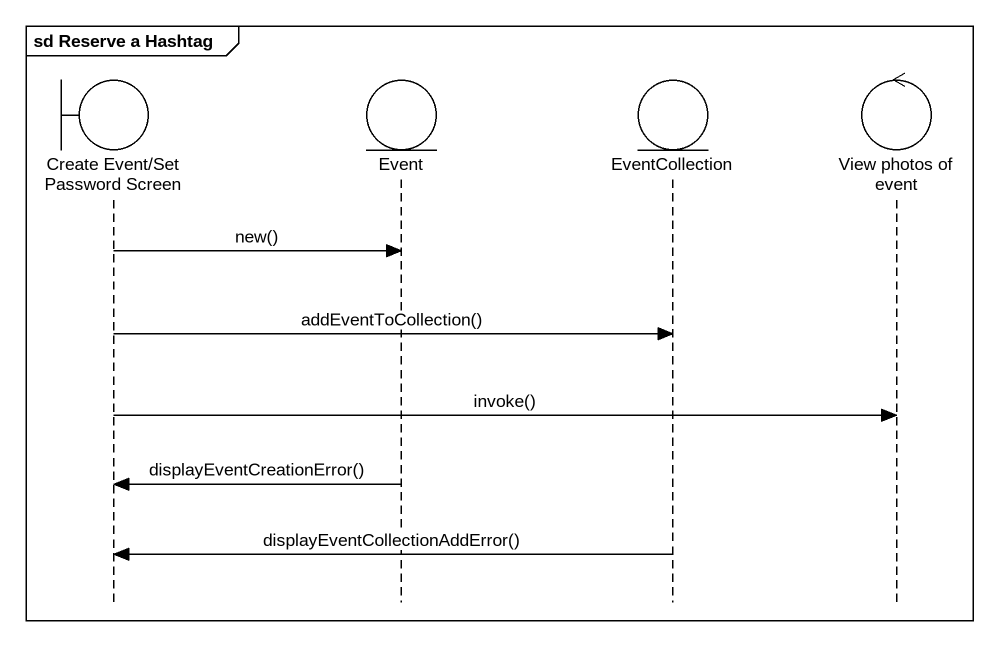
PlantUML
@startuml
mainframe sd Reserve a Hashtag
hide footbox
boundary "Create Event/Set Password Screen" as Create_Event_Set_Password
entity Event
entity EventCollection
control "View photos of event" as View_photos_of_event

Create_Event_Set_Password -> Event : new()
Create_Event_Set_Password -> EventCollection : addEventToCollection()
Create_Event_Set_Password -> View_photos_of_event : invoke()
Event -> Create_Event_Set_Password : displayEventCreationError()
EventCollection -> Create_Event_Set_Password : displayEventCollectionAddError()
@enduml
